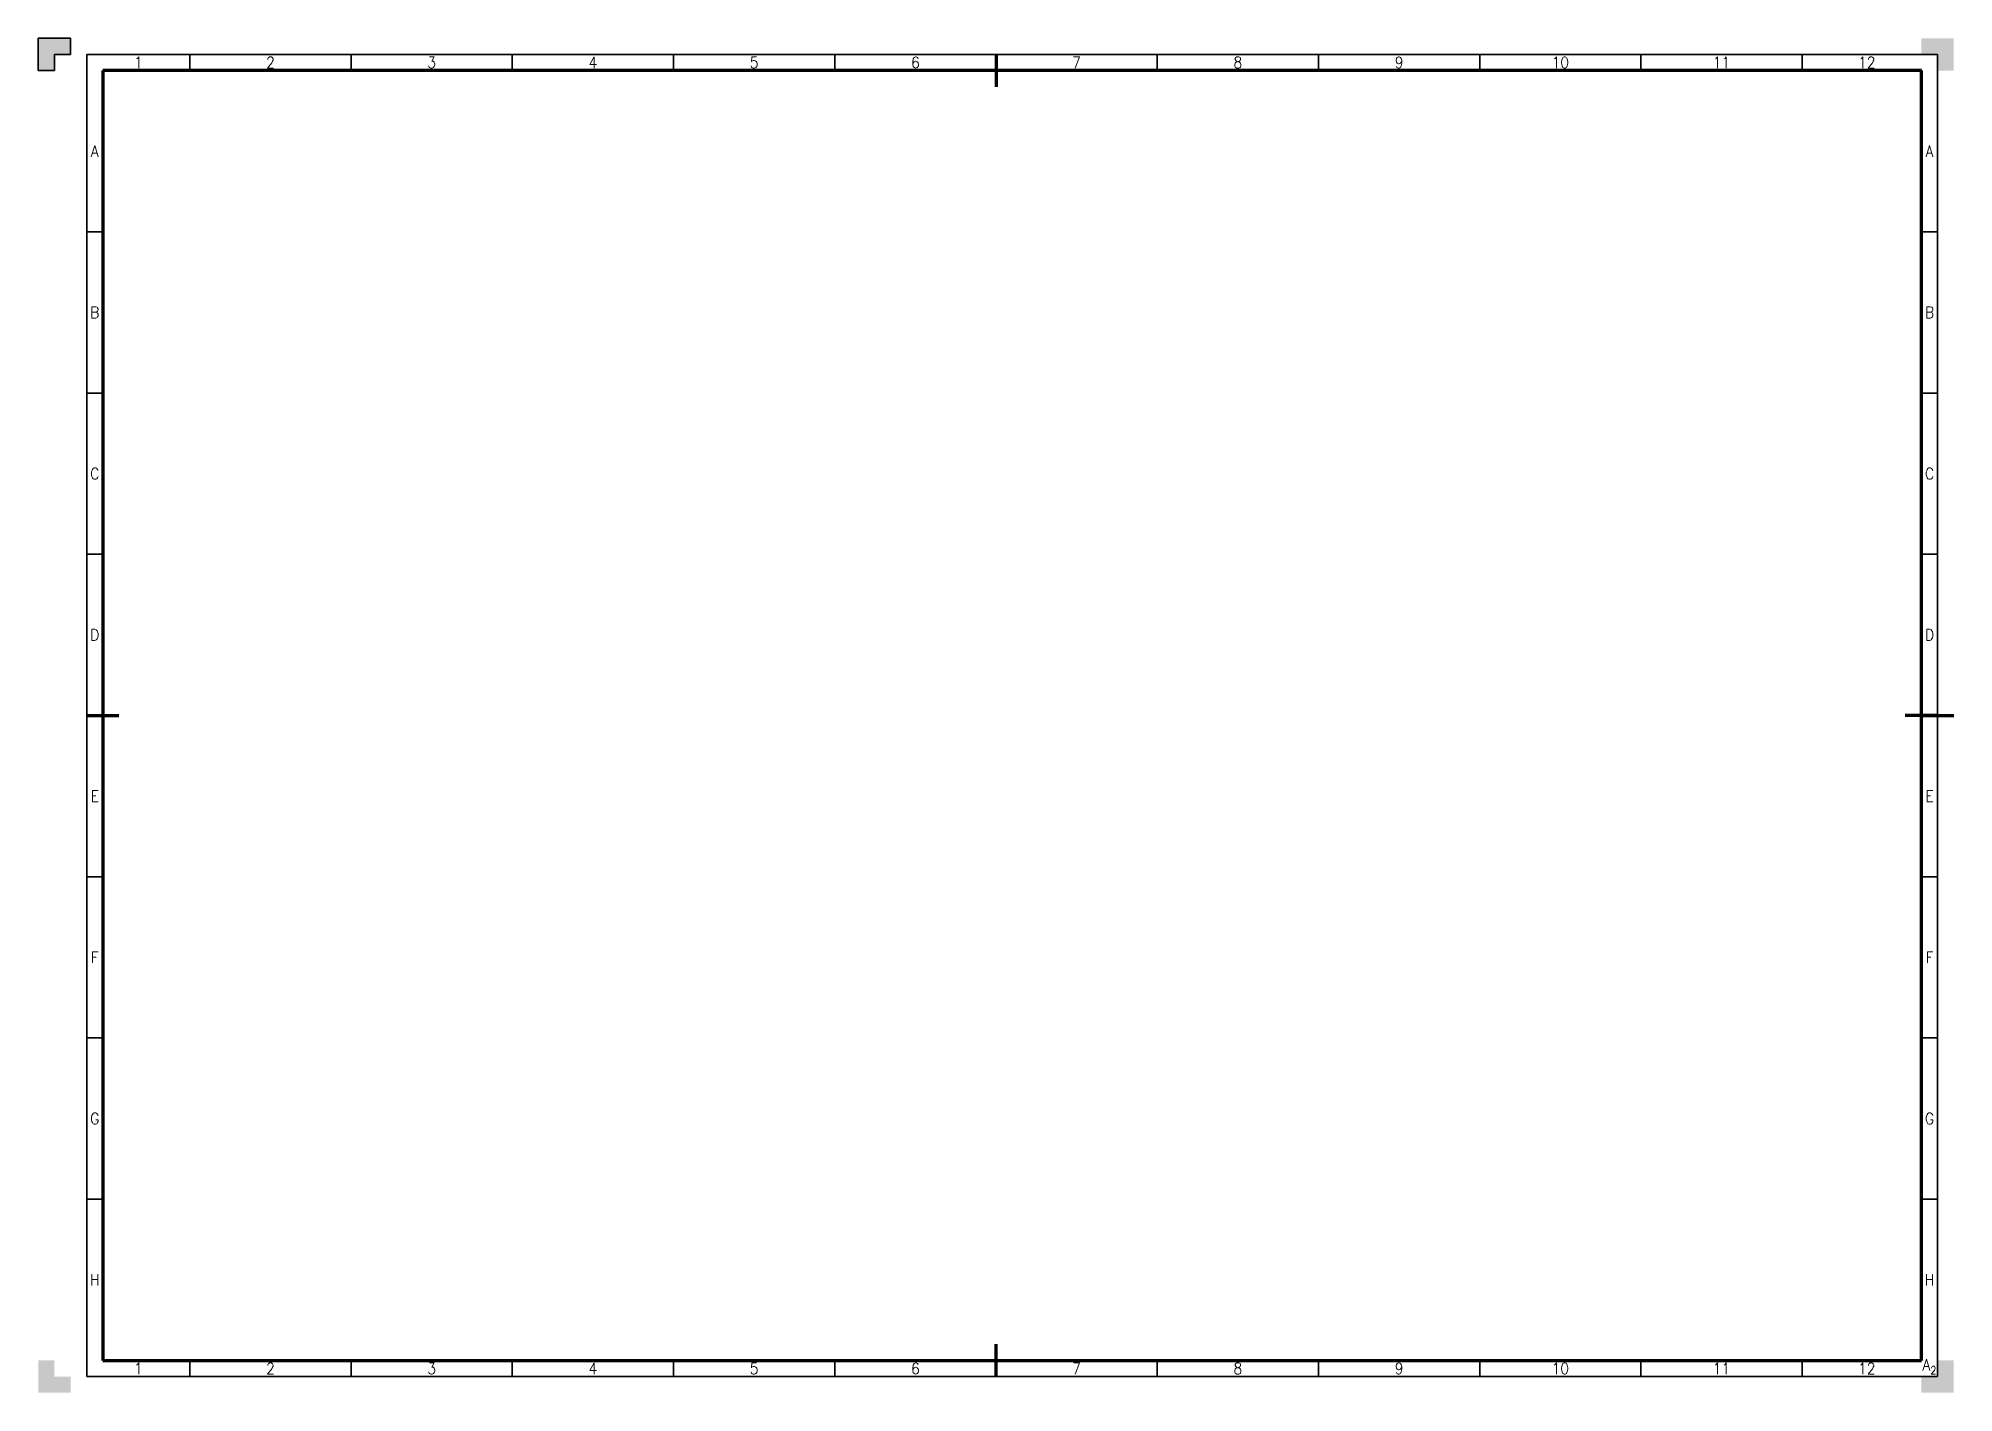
# Model space of a CAD drawing. Header units: inches. Extents: x -828 to -234, y -842 to -422.
import ezdxf

# ---------------------------------------------------------------- set-up
doc = ezdxf.new("R2010")
doc.units = ezdxf.units.IN
doc.header["$MEASUREMENT"] = 0
for name, color, linetype, lineweight in [('0.25', 255, 'Continuous', 25), ('0.35', 6, 'Continuous', 35), ('0.7', 30, 'Continuous', 70)]:
    doc.layers.add(name, color=color, linetype=linetype, lineweight=lineweight)
doc.styles.add('MyTextStyle', font='romans.shx', dxfattribs={"width": 0.9})

msp = doc.modelspace()

# ---------------------------------------------------------------- hatches: boundary and pattern name
at = {"layer": '0.35'}
h = msp.add_hatch(color=256, dxfattribs=at)
h.dxf.hatch_style = 1
h.paths.add_polyline_path([(-234.07, -832.32), (-239.07, -832.32), (-239.07, -837.32), (-244.07, -837.32), (-244.07, -842.32), (-234.07, -842.32)])
h.paths.add_polyline_path([(-234.07, -422.32), (-244.07, -422.32), (-244.07, -427.32), (-239.07, -427.32), (-239.07, -432.32), (-234.07, -432.32)])
h.paths.add_polyline_path([(-818.07, -422.32), (-828.07, -422.32), (-828.07, -432.32), (-823.07, -432.32), (-823.07, -427.32), (-818.07, -427.32)])
h.paths.add_polyline_path([(-818.07, -837.32), (-823.07, -837.32), (-823.07, -832.32), (-828.07, -832.32), (-828.07, -842.32), (-818.07, -842.32)])

# ---------------------------------------------------------------- linework, layer by layer
for p, q in [((-828.07, -422.32), (-818.07, -422.32)), ((-828.07, -432.32), (-828.07, -422.32)), ((-818.07, -427.32), (-823.07, -427.32)), ((-823.07, -427.32), (-823.07, -432.32)), ((-818.07, -422.32), (-818.07, -427.32)), ((-239.07, -427.32), (-813.07, -427.32)), ((-813.07, -427.32), (-813.07, -837.32)), ((-781.07, -427.32), (-781.07, -432.32)), ((-731.07, -427.32), (-731.07, -432.32)), ((-681.07, -427.32), (-681.07, -432.32)), ((-631.07, -427.32), (-631.07, -432.32)), ((-581.07, -427.32), (-581.07, -432.32)), ((-481.07, -427.32), (-481.07, -432.32)), ((-431.07, -427.32), (-431.07, -432.32)), ((-381.07, -427.32), (-381.07, -432.32)), ((-331.07, -427.32), (-331.07, -432.32)), ((-281.07, -427.32), (-281.07, -432.32)), ((-239.07, -837.32), (-239.07, -427.32)), ((-823.07, -432.32), (-828.07, -432.32)), ((-808.07, -482.32), (-813.07, -482.32)), ((-239.07, -482.32), (-244.07, -482.32)), ((-808.07, -532.32), (-813.07, -532.32)), ((-239.07, -532.32), (-244.07, -532.32)), ((-808.07, -582.32), (-813.07, -582.32)), ((-239.07, -582.32), (-244.07, -582.32)), ((-808.07, -682.32), (-813.07, -682.32)), ((-239.07, -682.32), (-244.07, -682.32)), ((-808.07, -732.32), (-813.07, -732.32)), ((-239.07, -732.32), (-244.07, -732.32)), ((-808.07, -782.32), (-813.07, -782.32)), ((-239.07, -782.32), (-244.07, -782.32)), ((-813.07, -837.32), (-239.07, -837.32)), ((-781.07, -832.32), (-781.07, -837.32)), ((-731.07, -832.32), (-731.07, -837.32)), ((-681.07, -832.32), (-681.07, -837.32)), ((-631.07, -832.32), (-631.07, -837.32)), ((-581.07, -832.32), (-581.07, -837.32)), ((-481.07, -832.32), (-481.07, -837.32)), ((-431.07, -832.32), (-431.07, -837.32)), ((-381.07, -832.32), (-381.07, -837.32)), ((-331.07, -832.32), (-331.07, -837.32)), ((-281.07, -832.32), (-281.07, -837.32))]:
    msp.add_line(p, q, dxfattribs=at)
at = {"layer": '0.7'}
for p, q in [((-531.07, -427.32), (-531.07, -437.32)), ((-808.07, -432.32), (-808.07, -832.32)), ((-244.07, -432.32), (-808.07, -432.32)), ((-244.07, -832.32), (-244.07, -432.32)), ((-813.07, -632.32), (-803.07, -632.32)), ((-239.07, -632.32), (-249.07, -632.32)), ((-244.07, -632.32), (-234.07, -632.32)), ((-531.07, -837.32), (-531.07, -827.32)), ((-808.07, -832.32), (-244.07, -832.32))]:
    msp.add_line(p, q, dxfattribs=at)

# ---------------------------------------------------------------- texts
at = {"layer": '0.25', "char_height": 3.5, "attachment_point": 5, "style": 'MyTextStyle'}
for s, insert in [('{\\Fromans|c238;1}', (-797.07, -429.82)), ('{\\Fromans|c238;2}', (-756.07, -429.82)), ('{\\Fromans|c238;3}', (-706.07, -429.82)), ('{\\Fromans|c238;4}', (-656.07, -429.82)), ('{\\Fromans|c238;5}', (-606.07, -429.82)), ('{\\Fromans|c238;6}', (-556.07, -429.82)), ('{\\Fromans|c238;7}', (-506.07, -429.82)), ('{\\Fromans|c238;8}', (-456.07, -429.82)), ('{\\Fromans|c238;9}', (-406.07, -429.82)), ('{\\Fromans|c238;10}', (-356.07, -429.82)), ('{\\Fromans|c238;11}', (-306.07, -429.82)), ('{\\Fromans|c238;12}', (-261.03, -429.82)), ('{\\Fromans|c238;A}', (-810.57, -457.32)), ('{\\Fromans|c238;A}', (-241.57, -457.32)), ('{\\Fromans|c238;B}', (-810.57, -507.32)), ('{\\Fromans|c238;B}', (-241.57, -507.32)), ('{\\Fromans|c238;C}', (-810.57, -557.32)), ('{\\Fromans|c238;C}', (-241.57, -557.32)), ('{\\Fromans|c238;D}', (-810.57, -607.32)), ('{\\Fromans|c238;D}', (-241.57, -607.32)), ('{\\Fromans|c238;E}', (-810.57, -657.32)), ('{\\Fromans|c238;E}', (-241.57, -657.32)), ('{\\Fromans|c238;F}', (-810.57, -707.32)), ('{\\Fromans|c238;F}', (-241.57, -707.32)), ('{\\Fromans|c238;G}', (-810.57, -757.32)), ('{\\Fromans|c238;G}', (-241.57, -757.32)), ('{\\Fromans|c238;H}', (-810.57, -807.32)), ('{\\Fromans|c238;H}', (-241.57, -807.32)), ('{\\Fromans|c238;1}', (-797.07, -834.82)), ('{\\Fromans|c238;2}', (-756.07, -834.82)), ('{\\Fromans|c238;3}', (-706.07, -834.82)), ('{\\Fromans|c238;4}', (-656.07, -834.82)), ('{\\Fromans|c238;5}', (-606.07, -834.82)), ('{\\Fromans|c238;6}', (-556.07, -834.82)), ('{\\Fromans|c238;7}', (-506.07, -834.82)), ('{\\Fromans|c238;8}', (-456.07, -834.82)), ('{\\Fromans|c238;9}', (-406.07, -834.82)), ('{\\Fromans|c238;10}', (-356.07, -834.82)), ('{\\Fromans|c238;11}', (-306.07, -834.82)), ('{\\Fromans|c238;12}', (-261.03, -834.82)), ('\\A1;{\\Fromans|c238;A\\H0.7x;\\S^ 2;}', (-241.57, -834.24))]:
    msp.add_mtext_dynamic_manual_height_columns(s, width=3.5, gutter_width=500, heights=[0], dxfattribs=dict(at, insert=insert))

doc.saveas('drawing.dxf')
